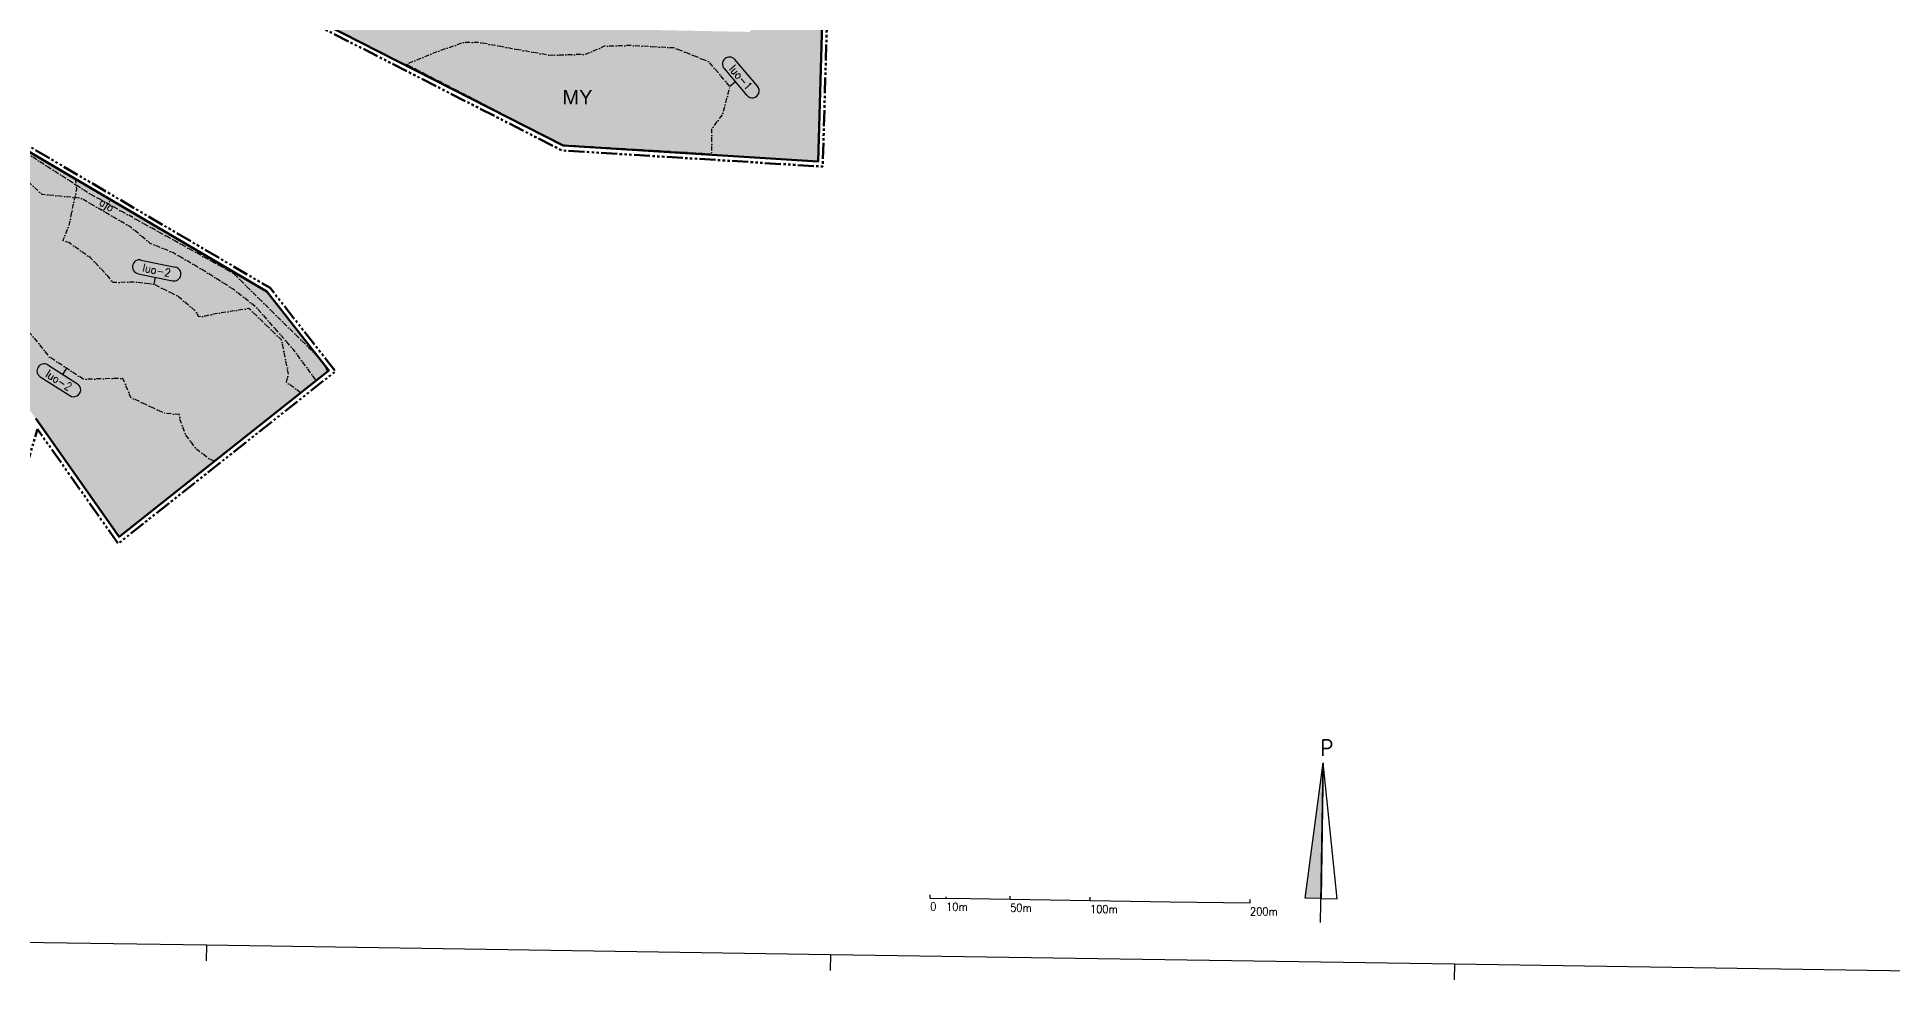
# Model space of a CAD drawing. Header units: metres. Extents: x 25522382 to 25525137, y 6684921 to 6686673.
# Drawn here: x 25523056 to 25524215, y 6684939 to 6685529 of the extents above; entities that cross this region are included whole.
import ezdxf
from ezdxf.enums import TextEntityAlignment as Align

# ---------------------------------------------------------------- set-up
doc = ezdxf.new("R2010")
doc.units = ezdxf.units.M
doc.header["$MEASUREMENT"] = 0
doc.linetypes.add('AK_KAAVA-ALUE_3M', pattern=[20.5, 10, -1.5, 1.5, -1.5, 1.5, -1.5, 1.5, -1.5])
doc.linetypes.add('AK_RAKENNUSALA', pattern=[5.4, 3, -1, 0.4, -1])
doc.layers.add('080_MY', color=7, linetype='Continuous', true_color=0xa9dc92)
for name, color, linetype, lineweight in [('084_Kort_raja', 7, 'Continuous', 50), ('AK_KAAVA-ALUE_3M', 1, 'AK_KAAVA-ALUE_3M', 50), ('AK_KORTTELINRAJA', 250, 'Continuous', 40)]:
    doc.layers.add(name, color=color, linetype=linetype, lineweight=lineweight)
for name, color, linetype in [('AK_KAAVAMERKINTA', 250, 'Continuous'), ('AK_MERKINTOJEN_SELITYS', 250, 'Continuous'), ('AK_OSA-ALUEEN_RAJA', 250, 'AK_RAKENNUSALA'), ('AK_RAAMI', 250, 'Continuous'), ('AK_RAAMI_TAITTOMERKKI', 3, 'Continuous'), ('ALUEPLIN_MA', 7, 'Continuous'), ('TULOSTUSIKKUNA', 250, 'Continuous'), ('täyttöMA', 7, 'Continuous'), ('täyttöMU', 7, 'Continuous')]:
    doc.layers.add(name, color=color, linetype=linetype)
doc.styles.add('a2000', font='arial.ttf')
doc.styles.add('ROMANS', font='ROMANS.shx', dxfattribs={"width": 0.9})

# ---------------------------------------------------------------- blocks, each defined once
blk = doc.blocks.new('RAAMI_5C6B')
at = {"layer": 'AK_RAAMI'}
for p, q in [((189.96, -2.88), (384.93, -5.83)), ((384.93, -5.83), (579.89, -8.79)), ((579.89, -8.79), (774.85, -11.74)), ((774.85, -11.74), (969.82, -14.69))]:
    blk.add_line(p, q, dxfattribs=at)
at = {"layer": 'AK_RAAMI_TAITTOMERKKI'}
for p, q in [((384.93, -5.83), (384.85, -10.83)), ((579.89, -8.79), (579.82, -13.79)), ((774.85, -11.74), (774.78, -16.74))]:
    blk.add_line(p, q, dxfattribs=at)
blk = doc.blocks.new('KAAVALUE_luo-1_E926')
for p, q in [((-11, 13.2), (11, 13.2)), ((-11, 4.5), (11, 4.5)), ((0, 4.5), (0, 0))]:
    blk.add_line(p, q)
for centre, start, end in [((-11, 8.9), 90, 270), ((11, 8.9), 270, 90)]:
    blk.add_arc(centre, 4.37, start, end)
at = {"style": 'ROMANS', "width": 0.9}
blk.add_attdef('KAAVA_TUNNUS', text='', height=5, dxfattribs=at).set_placement((0, 8.9), align=Align.MIDDLE)
blk = doc.blocks.new('KAAVALUE_luo-2')
at = {"layer": 'AK_KAAVAMERKINTA'}
for p, q in [((0, 0), (0, -4.5)), ((-11, -4.5), (11, -4.5)), ((-11, -13.2), (11, -13.2))]:
    blk.add_line(p, q, dxfattribs=at)
for centre, start, end in [((-11, -8.9), 90, 270), ((11, -8.9), 270, 90)]:
    blk.add_arc(centre, 4.37, start, end, dxfattribs=at)
at = {"layer": 'AK_KAAVAMERKINTA', "style": 'ROMANS', "width": 0.9}
blk.add_attdef('KAAVA_TUNNUS', text='', height=5, dxfattribs=at).set_placement((0, -8.9), align=Align.MIDDLE)
blk = doc.blocks.new('jana')
at = {"layer": 'AK_MERKINTOJEN_SELITYS'}
for p, q in [((0, 0), (25, -0.4)), ((25, -0.4), (50, -0.8))]:
    blk.add_line(p, q, dxfattribs=at)
for points in [[(0, 0), (0, 2)], [(10, -0.2), (10, 0.8)], [(50, -0.8), (50, 1.2)], [(100, -1.5), (100, 0.5)], [(50, -0.8), (100, -1.5)], [(100, -1.5), (150, -2.3)], [(150, -2.3), (200, -3)], [(200, -3), (200, -1)]]:
    blk.add_lwpolyline(points, dxfattribs=at)
at = {"layer": 'AK_MERKINTOJEN_SELITYS', "style": 'ROMANS', "width": 0.9}
for s, p in [('0', (0, -7.8)), ('10m', (10, -8)), ('50m', (50, -8.6)), ('100m', (99.9, -9.4)), ('200m', (199.9, -10.9))]:
    blk.add_text(s, height=5, dxfattribs=at).set_placement(p)
blk = doc.blocks.new('KT')
at = {"linetype": 'Continuous', "style": 'a2000', "width": 0.8, "flags": 1}
blk.add_attdef('ALA', (-0.68, -2.92), '', height=3, dxfattribs=at)
at = {"color": 0, "linetype": 'Continuous', "style": 'a2000'}
blk.add_attdef('KT', (-0.61, 0.03), '', height=6, dxfattribs=at)

msp = doc.modelspace()

# ---------------------------------------------------------------- hatches: boundary and pattern name
at = {"layer": 'AK_MERKINTOJEN_SELITYS'}
h = msp.add_hatch(color=256, dxfattribs=at)
h.dxf.hatch_style = 1
h.paths.add_polyline_path([(25523848.2, 6684990.2), (25523858.2, 6684990), (25523859.5, 6685075)])
at = {"layer": 'täyttöMA', "true_color": 0xf5ec5a}
h = msp.add_hatch(color=41, dxfattribs=at)
h.dxf.hatch_style = 2
h.paths.add_polyline_path([(25522860.7, 6685558), (25522862.3, 6685614.4), (25522862.2, 6685622.5), (25522860.1, 6685640.6), (25522848.7, 6685663.9), (25522828.1, 6685681.8), (25522816.9, 6685670.8), (25522801.3, 6685688.9), (25522794.8, 6685696.5), (25522800, 6685702.4), (25522806.3, 6685710.8), (25522809, 6685717.4), (25522810.5, 6685723.7), (25522809.4, 6685727.7), (25522801.4, 6685734.9), (25522792.7, 6685742.4), (25522784.9, 6685753.8), (25522778.8, 6685771), (25522775.5, 6685785.9), (25522773.4, 6685804.6), (25522771.6, 6685826.1), (25522770.9, 6685842.1), (25522780.2, 6685842.5), (25522782.3, 6685841.2), (25522798.5, 6685835.3), (25522808.2, 6685830.2), (25522818.3, 6685819.2), (25522831.6, 6685802.6), (25522838.6, 6685796.8), (25522847, 6685793.6), (25522856.2, 6685795.4), (25522857.6, 6685792.7), (25522860.8, 6685790.5), (25522867.8, 6685783.4), (25522874.1, 6685775.1), (25522881.7, 6685764.2), (25522896.8, 6685742.9), (25522906.5, 6685730.1), (25522917.5, 6685713), (25522923.1, 6685700.5), (25522934.9, 6685681.1), (25522945.7, 6685652.9), (25522958.4, 6685624.8), (25522970.5, 6685606.6), (25522989.9, 6685589.6), (25523001.3, 6685583.9), (25523045.2, 6685460.3), (25523199.5, 6685369.6), (25523238.1, 6685320.2), (25523107.1, 6685216.3), (25523055, 6685290.2), (25522961.2, 6685423.3), (25522951.6, 6685433.6), (25522945.2, 6685438.7), (25522941.7, 6685438.2), (25522913.1, 6685417.3), (25522905.5, 6685406.8), (25522900.2, 6685388.8), (25522891.4, 6685341.4), (25522891.2, 6685330), (25522894.3, 6685315.4), (25522893.5, 6685312.4), (25522890.7, 6685309.7), (25522885, 6685307.2), (25522881.6, 6685306.9), (25522877.1, 6685307.8), (25522873.8, 6685313.2), (25522855.3, 6685353.1), (25522846.5, 6685370.5), (25522842, 6685373.7), (25522837, 6685375), (25522830.8, 6685373.3), (25522828.9, 6685373.3), (25522826.5, 6685375.4), (25522821.8, 6685383.5), (25522820.2, 6685389.5), (25522820.9, 6685396.9), (25522827.1, 6685410.4), (25522843.8, 6685429), (25522860.7, 6685448.9), (25522875, 6685460.4), (25522878, 6685468.5), (25522884.1, 6685496.7), (25522884.8, 6685502.2), (25522882.9, 6685507.6), (25522877.7, 6685516.1), (25522869, 6685528), (25522863.3, 6685542.7)])
at = {"layer": 'täyttöMU', "true_color": 0xa9dc92}
h = msp.add_hatch(color=81, dxfattribs=at)
h.dxf.hatch_style = 2
h.paths.add_polyline_path([(25523548.5, 6685610.4), (25523538.2, 6685573.5), (25523501.1, 6685531.9), (25523322.6, 6685535.4), (25523323.4, 6685583.1), (25523295.8, 6685593.2), (25523286.4, 6685601), (25523281.8, 6685599.7), (25523270.8, 6685584.9), (25523256.7, 6685582.1), (25523242.3, 6685544.8), (25523195.3, 6685563), (25523160.1, 6685592.7), (25523148.5, 6685629.6), (25523148.9, 6685661.8), (25523168.3, 6685687.4), (25523226.9, 6685714.1), (25523222.3, 6685739.3), (25523186.3, 6685736.3), (25523155.9, 6685748), (25523128.8, 6685775.2), (25523137.3, 6685804.2), (25523189, 6685847.2), (25523181.7, 6685854.3), (25523093.6, 6685780.5), (25523136.5, 6685726.2), (25523090.8, 6685679.5), (25522928.8, 6685803.1), (25522980.6, 6685850.2), (25522960.8, 6685862.4), (25522937, 6685852.6), (25522918.9, 6685848.8), (25522908.1, 6685843.2), (25522874.9, 6685820), (25522869, 6685808.9), (25522862.8, 6685800.1), (25522856.3, 6685795.4), (25522857.7, 6685792.6), (25522860.8, 6685790.5), (25522867.9, 6685783.3), (25522872.7, 6685776.9), (25522897.2, 6685742.4), (25522906.9, 6685729.8), (25522917.2, 6685713.5), (25522923, 6685700.9), (25522935.1, 6685680.9), (25522945.7, 6685652.7), (25522958.5, 6685624.9), (25522970.3, 6685606.9), (25522970.8, 6685606.3), (25522989.9, 6685589.7), (25523001.4, 6685583.9), (25523165.7, 6685572.6), (25523384.6, 6685460.8), (25523543.9, 6685450.9), (25523548.5, 6685610.4)])

# ---------------------------------------------------------------- linework, layer by layer
at = {"layer": '084_Kort_raja'}
for points in [[(25523165.7, 6685572.6), (25523384.6, 6685460.8), (25523543.9, 6685450.9), (25523548.5, 6685610.4)], [(25523055, 6685290.3), (25523107.1, 6685216.3), (25523238.1, 6685320.2), (25523199.5, 6685369.6), (25523045.2, 6685460.2)]]:
    msp.add_lwpolyline(points, dxfattribs=at)
at = {"layer": 'AK_KAAVA-ALUE_3M', "color": 1, "lineweight": 50, "flags": 128}
msp.add_lwpolyline([(25522636.9, 6686088.6), (25522636.9, 6686088.6), (25522641.1, 6686088.3), (25522658.1, 6686087), (25522663.8, 6686078.9), (25522666.6, 6686069.2), (25522667.8, 6686065.5), (25522668.4, 6686063.9), (25522669.1, 6686062.4), (25522670.1, 6686060.9), (25522670.1, 6686060.8), (25522671.3, 6686059.6), (25522672.5, 6686058.5), (25522673.8, 6686057.6), (25522675.5, 6686056.9), (25522677, 6686056.4), (25522678.7, 6686056), (25522680.6, 6686055.8), (25522686.5, 6686055.3), (25522687.4, 6686055.2), (25522689.6, 6686054.9), (25522691.7, 6686054.4), (25522693.7, 6686053.9), (25522695.8, 6686053.3), (25522703.4, 6686050.5), (25522703.9, 6686050.3), (25522713.4, 6686047), (25522715.4, 6686046.2), (25522717.3, 6686045.3), (25522719.2, 6686044.3), (25522721.1, 6686043.3), (25522722.9, 6686042.1), (25522723.2, 6686041.9), (25522724.9, 6686040.6), (25522728.1, 6686037.9), (25522734, 6686032.6), (25522742.8, 6686025), (25522764.3, 6685999.5), (25522762.4, 6685984.3), (25522755.4, 6685976.6), (25522757.7, 6685971.4), (25522780.3, 6685970.7), (25522823.9, 6685996.2), (25522837.2, 6685959.7), (25522813.7, 6685916.2), (25522827.1, 6685888.6), (25522865.2, 6685867.8), (25522888.6, 6685867.1), (25522919.1, 6685921.7), (25522918.9, 6685963.9), (25522909.2, 6685994.3), (25522879.3, 6686030.7), (25522969.1, 6686038.9), (25522947.5, 6685874.7), (25522952.2, 6685871.6), (25522962.4, 6685865), (25522966.9, 6685862.1), (25522985.5, 6685850.7), (25522933.5, 6685803.3), (25523016.2, 6685740.2), (25523090.5, 6685683.5), (25523132.5, 6685726.5), (25523089.4, 6685780.9), (25523144.3, 6685827), (25523219.7, 6685889.5), (25523227.3, 6685895.8), (25523339.8, 6685990.4), (25523335.3, 6686077.1), (25523331.5, 6686152.2), (25523270.7, 6686243.4), (25523270.7, 6686243.4), (25523216.4, 6686213), (25523146.4, 6686213.4), (25523053.4, 6686300.4), (25523074.7, 6686379.7), (25523167.5, 6686424.4), (25523243.6, 6686471.6), (25523330, 6686464.3), (25523477.8, 6686259.3), (25523587.3, 6686292.8), (25523741.6, 6686414), (25523766.5, 6686406.7), (25523819.5, 6686476.4), (25523827.6, 6686487.2), (25523840.1, 6686476.1), (25523884.3, 6686470.4), (25523913.8, 6686465.6), (25523918.7, 6686463.3), (25523964.3, 6686440.9), (25524005.2, 6686431.6), (25524047.2, 6686429.4), (25524097.9, 6686410.8), (25524169.9, 6686383.7), (25524222.4, 6686396.8), (25524245.2, 6686394.3), (25524192.6, 6686261.6), (25524189.9, 6686254.7), (25524166.8, 6686196.4), (25524159.9, 6686178.9), (25524145.8, 6686143.5), (25524137.9, 6686123.5), (25524136.9, 6686121), (25524190.7, 6686087.4), (25524131.1, 6685970.5), (25524061, 6685974.8), (25523921.2, 6685983.3), (25523823.5, 6685989.2), (25523816.4, 6685989.6), (25523771.1, 6685992.3), (25523761.6, 6685981), (25523698.8, 6685905.9), (25523673.1, 6685875.1), (25523555, 6685733.7), (25523546.8, 6685447.7), (25523383.8, 6685457.8), (25523164.9, 6685569.7), (25523017.3, 6685579.8), (25523005.7, 6685580.6), (25523047.6, 6685462.3), (25523201.5, 6685371.8), (25523242.3, 6685319.7), (25523106.5, 6685212), (25523056.1, 6685283.5), (25523000.4, 6685095.9), (25522784.4, 6685384.6), (25522848.4, 6685460.8), (25522851.1, 6685550.8), (25522854.6, 6685622.4), (25522814.7, 6685668.8), (25522799.1, 6685686.9), (25522792.5, 6685694.5), (25522790.8, 6685696.5), (25522797.7, 6685704.3), (25522803.7, 6685712.3), (25522806.2, 6685718.3), (25522807.4, 6685723.7), (25522806.7, 6685726), (25522799.4, 6685732.7), (25522790.4, 6685740.4), (25522782.2, 6685752.4), (25522775.9, 6685770.2), (25522772.6, 6685785.4), (25522770.4, 6685804.3), (25522768.6, 6685825.9), (25522767.9, 6685842), (25522767.4, 6685852.5), (25522764.9, 6685863.2), (25522759.6, 6685875.4), (25522758.6, 6685878), (25522753.7, 6685889.9), (25522748.2, 6685906.2), (25522741, 6685923.3), (25522736.9, 6685930.5), (25522732.9, 6685935.1), (25522726.4, 6685938.6), (25522711.7, 6685941.6), (25522698.5, 6685943.5), (25522687.6, 6685943.1), (25522679.2, 6685939.7), (25522676.9, 6685938.7), (25522672.9, 6685951.4), (25522672.4, 6685953.1), (25522656.3, 6685964.3), (25522647.6, 6685971.6), (25522641.7, 6685979.6), (25522639, 6686000.6), (25522640.8, 6686016.6), (25522642.4, 6686028), (25522643.3, 6686034.4), (25522643.3, 6686039.2), (25522643.4, 6686049.3), (25522643.3, 6686059.7), (25522641.9, 6686069), (25522636.9, 6686088.6), (25522636.9, 6686088.6)], dxfattribs=at)
at = {"layer": 'AK_KORTTELINRAJA'}
for points in [[(25523548.5, 6685610.5), (25523543.9, 6685450.9), (25523384.6, 6685460.8), (25523165.7, 6685572.6)], [(25523001.3, 6685583.9), (25523045.2, 6685460.3), (25523199.5, 6685369.6), (25523238.1, 6685320.2), (25523107.1, 6685216.3), (25523055, 6685290.2)]]:
    msp.add_lwpolyline(points, dxfattribs=at)
at = {"layer": 'AK_MERKINTOJEN_SELITYS'}
for points in [[(25523859.5, 6685075), (25523858.2, 6684990), (25523848.2, 6684990.2)], [(25523859.5, 6685075), (25523858.2, 6684990), (25523868.2, 6684989.9)]]:
    msp.add_lwpolyline(points, close=True, dxfattribs=at)
msp.add_lwpolyline([(25523857.9, 6684975.1), (25523859.5, 6685075)], dxfattribs=at)
at = {"layer": 'AK_OSA-ALUEEN_RAJA', "color": 7, "flags": 128}
msp.add_lwpolyline([(25523229.9, 6685314.5), (25523216.1, 6685333.3), (25523192.9, 6685359.7), (25523178.4, 6685371.1), (25523158.3, 6685383.7), (25523140.6, 6685394), (25523126.6, 6685399.7), (25523113.9, 6685410.2), (25523083.3, 6685427.9), (25523059, 6685430.3), (25523031.7, 6685455.2), (25523026.7, 6685469.5), (25523016, 6685508.7), (25523010.8, 6685532.3), (25522997.8, 6685564), (25522989.6, 6685574.9), (25522983.7, 6685584.4), (25522964.4, 6685601.3), (25522951.4, 6685621), (25522938.3, 6685649.8), (25522927.7, 6685677.6), (25522916, 6685696.7), (25522910.4, 6685709.1), (25522900, 6685725.5), (25522890.3, 6685738.1), (25522875.1, 6685759.6), (25522867.6, 6685770.4), (25522861.7, 6685778.1), (25522855.6, 6685784.3), (25522851.3, 6685787.3), (25522847, 6685793.6)], dxfattribs=at)
at = {"layer": 'AK_OSA-ALUEEN_RAJA', "flags": 128}
for points in [[(25523166.7, 6685263.6), (25523164.2, 6685264.5), (25523155.6, 6685270.8), (25523148.7, 6685280.1), (25523145.2, 6685289.4), (25523144.8, 6685292.6), (25523135.5, 6685293.5), (25523114.4, 6685303.4), (25523109.5, 6685315.3), (25523104.8, 6685315.2), (25523084.8, 6685314.7), (25523063.7, 6685328.6), (25523054.1, 6685340.5), (25523049.7, 6685345.1), (25523047.8, 6685346.5), (25523047.4, 6685346.6), (25523038.4, 6685347.6), (25523014.6, 6685357.3), (25523006.8, 6685384.4), (25523007.7, 6685400.3), (25523013.2, 6685416), (25523013.6, 6685417.1), (25523006.8, 6685417), (25522996.4, 6685417.6), (25522980.7, 6685423.5), (25522966.4, 6685436.8), (25522959.4, 6685453.9), (25522958.4, 6685463.3), (25522953.9, 6685474.1), (25522950.2, 6685490.3), (25522948.9, 6685496.4), (25522944.3, 6685504), (25522934.1, 6685503), (25522911.9, 6685511.6), (25522902.5, 6685521.8), (25522899.9, 6685523.7), (25522888.5, 6685531.7), (25522877, 6685546.6), (25522859.3, 6685583.5), (25522856, 6685589.9)], [(25523231.2, 6685329), (25523178.5, 6685381), (25523088.1, 6685431.1), (25523044.9, 6685458.9), (25523030, 6685503.1)], [(25523220.5, 6685306.3), (25523211.6, 6685313), (25523213, 6685318), (25523208.6, 6685339.3), (25523188.2, 6685359), (25523167.1, 6685355.7), (25523160.9, 6685354.2), (25523157, 6685353.8), (25523154.7, 6685357.5), (25523143.8, 6685366.7), (25523128.8, 6685374.1), (25523116.6, 6685375.5), (25523103.4, 6685375.2), (25523103.2, 6685375.2), (25523099.4, 6685380), (25523089.1, 6685390.8), (25523075.6, 6685400.2), (25523072, 6685401.5), (25523075.9, 6685411.1), (25523080.6, 6685433.6), (25523079.9, 6685439.8)], [(25523237.4, 6685319.7), (25523235.1, 6685324)]]:
    msp.add_lwpolyline(points, dxfattribs=at)
msp.add_lwpolyline([(25523286.7, 6685511.7), (25523384.1, 6685461.3), (25523477.4, 6685455.7), (25523477.4, 6685471.1), (25523484.2, 6685480.2), (25523488.8, 6685497.7), (25523475.7, 6685513.2), (25523453.9, 6685521.9), (25523426.2, 6685523.4), (25523410.3, 6685522.9), (25523398.8, 6685517.9), (25523376.3, 6685517.2), (25523353.8, 6685521.2), (25523332.6, 6685525.2), (25523322.8, 6685525.4), (25523306.5, 6685519.8), (25523286.7, 6685511.7)], close=True, dxfattribs=at)
at = {"layer": 'ALUEPLIN_MA'}
msp.add_lwpolyline([(25523045.2, 6685460.3), (25523199.5, 6685369.6), (25523238.1, 6685320.2), (25523107.1, 6685216.3), (25523055, 6685290.2)], dxfattribs=at)

# ---------------------------------------------------------------- block references
at = {"layer": '080_MY', "color": 7, "xscale": 1.5, "yscale": 1.5, "zscale": 1.5}
msp.add_blockref('KT', (25523385, 6685486.6), dxfattribs=at).add_auto_attribs({'KT': 'MY'})
at = {"layer": 'AK_KAAVAMERKINTA'}
for name, p, rotation, values in [('KAAVALUE_luo-1_E926', (25523488.8, 6685497.7), 310.3851868119975, {'KAAVA_TUNNUS': 'luo-1'}), ('KAAVALUE_luo-1_E926', (25523128.8, 6685374.1), 348.3068355753379, {'KAAVA_TUNNUS': 'luo-2'}), ('KAAVALUE_luo-2', (25523074.2, 6685321.6), 327.5808711014525, {'KAAVA_TUNNUS': 'luo-2'})]:
    msp.add_blockref(name, p, dxfattribs=dict(at, rotation=rotation)).add_auto_attribs(values)
at = {"layer": 'AK_RAAMI', "xscale": 2, "yscale": 2, "zscale": 2}
msp.add_blockref('RAAMI_5C6B', (25522391.8, 6684972.7), dxfattribs=at)
at = {"layer": 'TULOSTUSIKKUNA'}
msp.add_blockref('jana', (25523613.9, 6684990.4), dxfattribs=at)

# ---------------------------------------------------------------- texts
at = {"layer": 'AK_KAAVAMERKINTA', "style": 'ROMANS', "width": 0.9}
msp.add_text('ajo', height=5, rotation=326.795, dxfattribs=at).set_placement((25523094.2, 6685424.2))
at = {"layer": 'AK_MERKINTOJEN_SELITYS', "style": 'ROMANS', "width": 0.9}
msp.add_text('P', height=10, dxfattribs=at).set_placement((25523857.7, 6685079.2))

doc.saveas('drawing.dxf')
